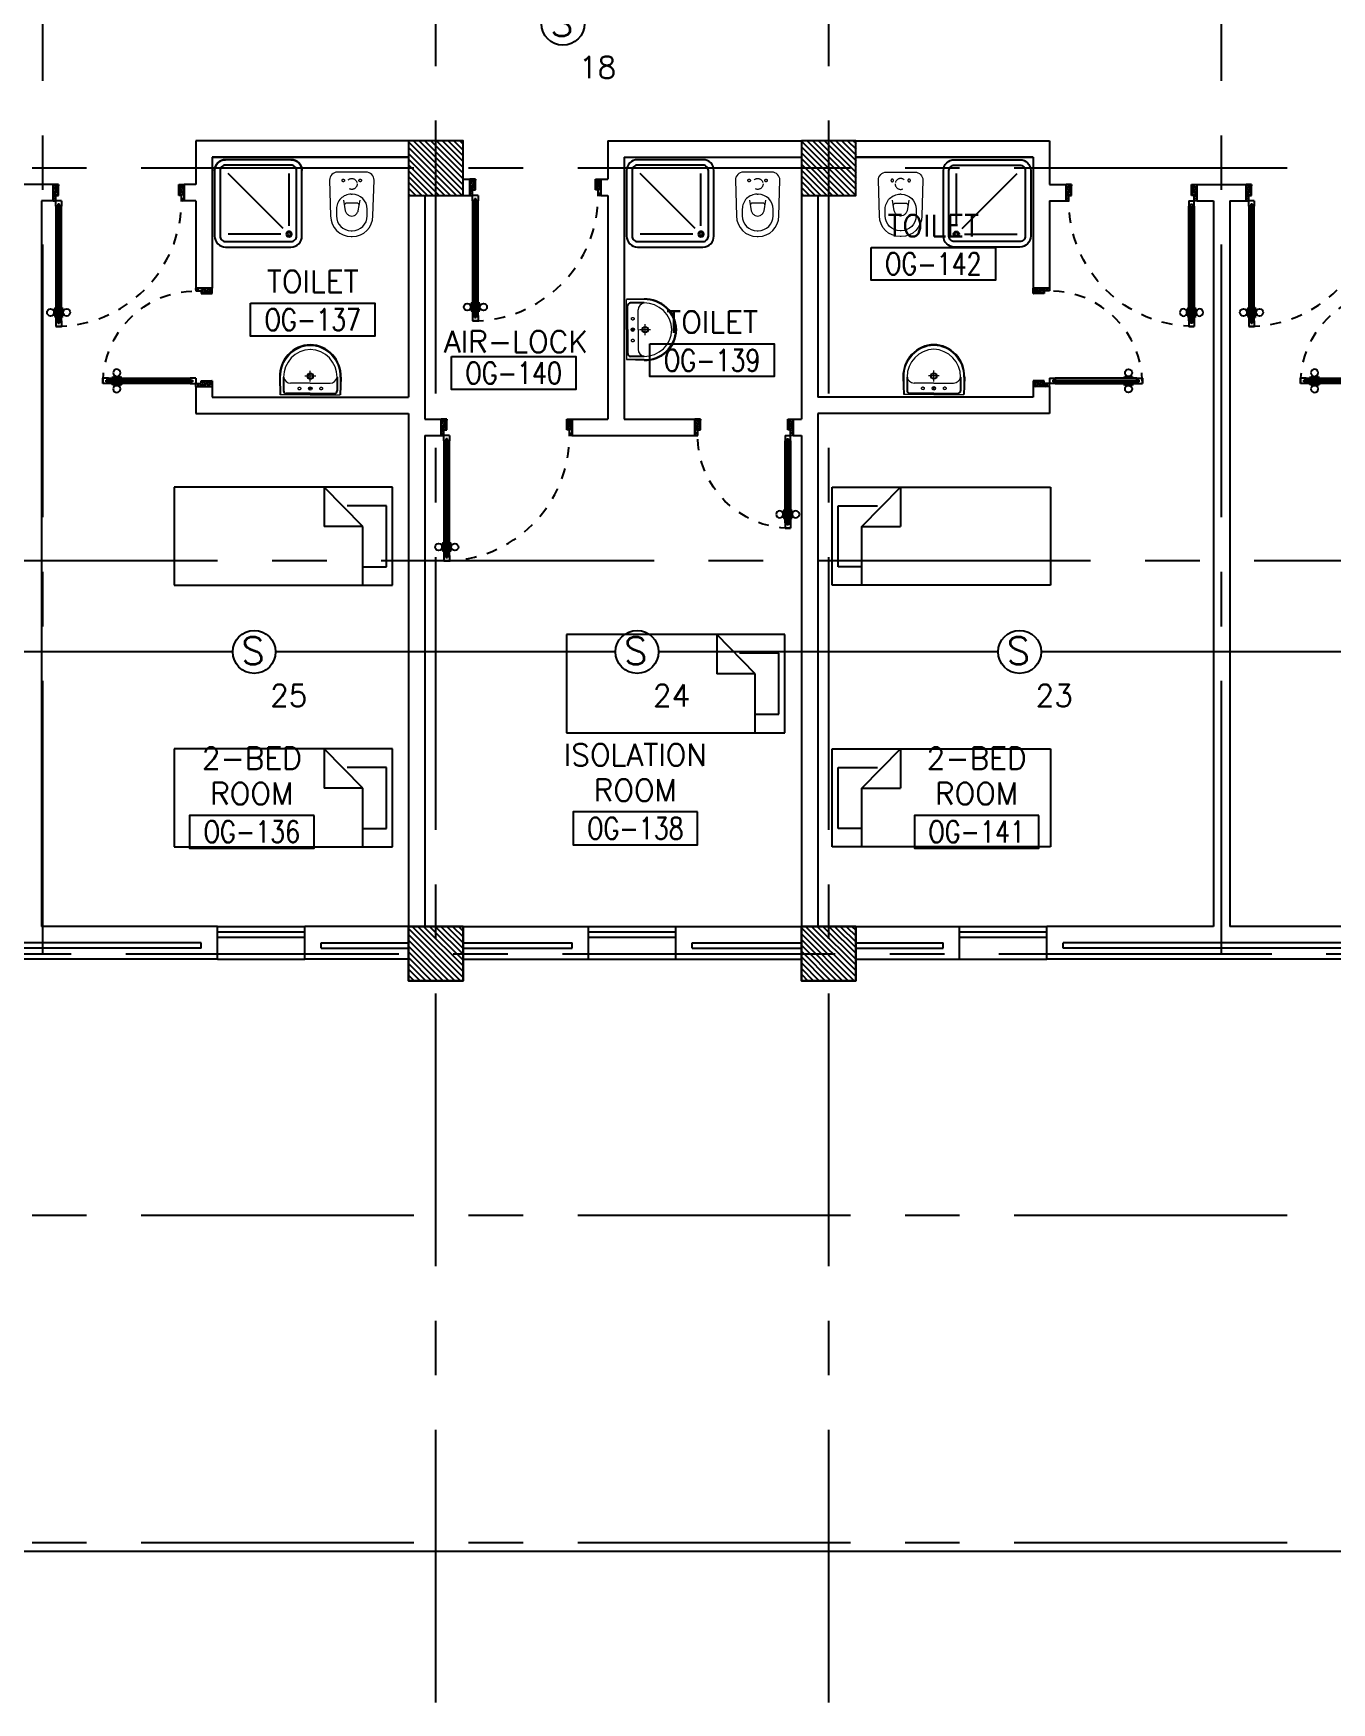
# Model space of a CAD drawing. Extents: x 0 to 93.9, y -1.5 to 78.
# Drawn here: x 61.69 to 73.59, y -1.46 to 13.84 of the extents above; entities that cross this region are included whole.
import ezdxf
from ezdxf.enums import TextEntityAlignment as Align

# ---------------------------------------------------------------- set-up
doc = ezdxf.new("R2010")
doc.units = 0
doc.header["$MEASUREMENT"] = 0
doc.header["$PDMODE"] = 34
for name, pattern in [('CENTERX2', [4, 2.5, -0.5, 0.5, -0.5]), ('DASHED', [0.75, 0.5, -0.25]), ('HIDDEN', [0.375, 0.25, -0.125]), ('HIDDEN2', [0.1875, 0.125, -0.0625])]:
    doc.linetypes.add(name, pattern=pattern)
doc.layers.get('0').update_dxf_attribs({"color": 11, "linetype": 'CONTINUOUS'})
doc.layers.get('DEFPOINTS').update_dxf_attribs({"color": 11, "linetype": 'CONTINUOUS'})
for name, color, linetype in [('AX-DIM', 11, 'CONTINUOUS'), ('AXES', 11, 'CENTERX2'), ('COL', 11, 'CONTINUOUS'), ('DOOR', 11, 'CONTINUOUS'), ('E-FIRE', 4, 'CONTINUOUS'), ('E-WIRE', 4, 'CONTINUOUS'), ('FIX', 11, 'CONTINUOUS'), ('FUR', 11, 'CONTINUOUS'), ('HAT', 11, 'CONTINUOUS'), ('INSUL', 11, 'CONTINUOUS'), ('RM-BOX', 11, 'CONTINUOUS'), ('RM-NAME', 11, 'CONTINUOUS'), ('RM-NO', 11, 'CONTINUOUS'), ('WALL', 11, 'CONTINUOUS'), ('WIN', 11, 'CONTINUOUS')]:
    doc.layers.add(name, color=color, linetype=linetype)
doc.styles.add('ROMANS', font='ROMANS.shx', dxfattribs={"width": 0.6})
doc.dimstyles.new('STANDARD in', dxfattribs={"dimtxt": 0.24, "dimasz": 0.1, "dimexe": 0.07, "dimexo": 0.05, "dimgap": 0.05, "dimtad": 1, "dimdec": 0, "dimlfac": 1000, "dimzin": 0, "dimdsep": 46, "dimtxsty": 'ROMANS', "dimblk": 'ARCHTICK', "dimcen": 0.05, "dimdle": 0.05, "dimclrd": 7, "dimclre": 7, "dimclrt": 2, "dimadec": 0, "dimazin": 0, "dimtfac": 1, "dimtdec": 0, "dimtmove": 2, "dimatfit": 3, "dimldrblk": 'ARCHTICK', "dimfxl": 0, "dimtolj": 1, "dimtzin": 0, "dimarcsym": 0})

# ---------------------------------------------------------------- blocks, each defined once
blk = doc.blocks.new('_ARCHTICK')
at = {"color": 0, "linetype": 'ByBlock', "const_width": 0.15}
blk.add_lwpolyline([(-0.5, -0.5), (0.5, 0.5)], dxfattribs=at)
blk = doc.blocks.new('*D161')
at = {"layer": 'AX-DIM', "color": 7, "lineweight": -2, "ltscale": 0.3}
for p, q in [((91.832, 5.15), (92.552, 5.15)), ((92.482, 5.2), (92.482, -0.125)), ((49.887, -0.075), (92.552, -0.075))]:
    blk.add_line(p, q, dxfattribs=at)
at = {"layer": 'DEFPOINTS', "color": 0, "ltscale": 0.3}
for p in [(91.782, 5.15), (49.837, -0.075), (92.482, -0.075)]:
    blk.add_point(p, dxfattribs=at)
at = {"layer": 'AX-DIM', "color": 7, "lineweight": -2, "ltscale": 0.3, "xscale": 0.1, "yscale": 0.1, "zscale": 0.1}
for p, rotation in [((92.482, 5.15), 90), ((92.482, -0.075), 270)]:
    blk.add_blockref('_ARCHTICK', p, dxfattribs=dict(at, rotation=rotation))
at = {"layer": 'AX-DIM', "color": 2, "ltscale": 0.3, "insert": (92.312, 2.538), "char_height": 0.24, "attachment_point": 5, "rotation": 90, "style": 'ROMANS'}
blk.add_mtext('\\A1;5225', dxfattribs=at)
blk = doc.blocks.new('*X49')
at = {"color": 0}
for p, q in [((235129, 169898), (235620, 170390)), ((235129, 169951), (235567, 170390)), ((235129, 170004), (235514, 170390)), ((235129, 170057), (235461, 170390)), ((235129, 170110), (235408, 170390)), ((235129, 170163), (235355, 170390)), ((235129, 170216), (235302, 170390)), ((235129, 170269), (235249, 170390)), ((235129, 170322), (235196, 170390)), ((235129, 170375), (235143, 170390)), ((235173, 169890), (235629, 170345)), ((235226, 169890), (235629, 170292)), ((235279, 169890), (235629, 170239)), ((235332, 169890), (235629, 170186)), ((235385, 169890), (235629, 170133)), ((235439, 169890), (235629, 170080)), ((235492, 169890), (235629, 170027)), ((235545, 169890), (235629, 169974)), ((235598, 169890), (235629, 169921))]:
    blk.add_line(p, q, dxfattribs=at)
blk = doc.blocks.new('COL50')
at = {"layer": 'COL'}
blk.add_lwpolyline([(-250, 250), (-250, -250), (250, -250), (250, 250)], close=True, dxfattribs=at)
blk = doc.blocks.new('*X46')
at = {"color": 0}
for p, q in [((235129, 177110), (235608, 177590)), ((235129, 177163), (235555, 177590)), ((235129, 177217), (235502, 177590)), ((235129, 177270), (235449, 177590)), ((235129, 177323), (235396, 177590)), ((235129, 177376), (235343, 177590)), ((235129, 177429), (235290, 177590)), ((235129, 177482), (235237, 177590)), ((235129, 177535), (235184, 177590)), ((235161, 177090), (235629, 177557)), ((235214, 177090), (235629, 177504)), ((235267, 177090), (235629, 177451)), ((235320, 177090), (235629, 177398)), ((235373, 177090), (235629, 177345)), ((235426, 177090), (235629, 177292)), ((235479, 177090), (235629, 177239)), ((235532, 177090), (235629, 177186)), ((235585, 177090), (235629, 177133))]:
    blk.add_line(p, q, dxfattribs=at)
blk = doc.blocks.new('*X50')
at = {"color": 0}
for p, q in [((238727, 169890), (239227, 170390)), ((238729, 169945), (239174, 170390)), ((238729, 169998), (239121, 170390)), ((238729, 170051), (239067, 170390)), ((238729, 170104), (239014, 170390)), ((238729, 170157), (238961, 170390)), ((238729, 170210), (238908, 170390)), ((238729, 170263), (238855, 170390)), ((238729, 170316), (238802, 170390)), ((238729, 170369), (238749, 170390)), ((238780, 169890), (239229, 170339)), ((238833, 169890), (239229, 170286)), ((238886, 169890), (239229, 170233)), ((238939, 169890), (239229, 170180)), ((238992, 169890), (239229, 170127)), ((239045, 169890), (239229, 170074)), ((239098, 169890), (239229, 170020)), ((239151, 169890), (239229, 169967)), ((239204, 169890), (239229, 169914))]:
    blk.add_line(p, q, dxfattribs=at)
blk = doc.blocks.new('*X45')
at = {"color": 0}
for p, q in [((238729, 177104), (239214, 177590)), ((238729, 177157), (239161, 177590)), ((238729, 177210), (239108, 177590)), ((238729, 177263), (239055, 177590)), ((238729, 177316), (239002, 177590)), ((238729, 177369), (238949, 177590)), ((238729, 177422), (238896, 177590)), ((238729, 177475), (238843, 177590)), ((238729, 177528), (238790, 177590)), ((238729, 177581), (238737, 177590)), ((238767, 177090), (239229, 177551)), ((238820, 177090), (239229, 177498)), ((238873, 177090), (239229, 177445)), ((238926, 177090), (239229, 177392)), ((238979, 177090), (239229, 177339)), ((239032, 177090), (239229, 177286)), ((239085, 177090), (239229, 177233)), ((239138, 177090), (239229, 177180)), ((239191, 177090), (239229, 177127))]:
    blk.add_line(p, q, dxfattribs=at)
blk = doc.blocks.new('DOOR100')
at = {"layer": 'DOOR', "color": 0, "linetype": 'ByBlock'}
for p, q in [((-25, 1300), (-75, 1300)), ((-75, 1300), (-25, 1300)), ((-75, 1250), (-75, 1300)), ((-58, 1250), (-75, 1250)), ((-42, 1270), (-58, 1270)), ((-58, 1250), (-58, 1270)), ((-42, 1250), (-42, 1270)), ((-25, 1250), (-42, 1250)), ((-25, 1250), (-25, 1300)), ((-82, 1205), (-91, 1205)), ((-91, 1205), (-91, 1140)), ((-82, 1140), (-91, 1140)), ((-75, 1218), (-82, 1218)), ((-82, 1128), (-82, 1218)), ((-82, 1205), (-82, 1140)), ((-75, 1128), (-82, 1128)), ((-25, 1218), (-18, 1218)), ((-25, 1128), (-18, 1128)), ((-18, 1128), (-18, 1218)), ((-18, 1205), (-9, 1205)), ((-18, 1205), (-18, 1140)), ((-18, 1140), (-9, 1140)), ((-9, 1205), (-9, 1140)), ((-75, 200), (-58, 200)), ((-75, 150), (-75, 200)), ((-58, 200), (-58, 180)), ((-58, 180), (-42, 180)), ((-42, 200), (-25, 200)), ((-42, 180), (-42, 200)), ((-25, 200), (-25, 150)), ((-1200, 0), (-1200, 150)), ((-1200, 150), (-1175, 150)), ((-1200, 150), (-1200, 0)), ((-1150, 0), (-1200, 0)), ((-1175, 150), (-1175, 100)), ((-1175, 100), (-1150, 100)), ((-1150, 100), (-1150, 0)), ((-75, 150), (-25, 150)), ((-50, 100), (-50, 0)), ((-25, 100), (-50, 100)), ((-50, 0), (0, 0)), ((0, 150), (-25, 150)), ((-25, 150), (-25, 100)), ((0, 150), (0, 0))]:
    blk.add_line(p, q, dxfattribs=at)
at = {"layer": 'DOOR', "linetype": 'ByBlock'}
for p, q in [((-75, 1250), (-75, 200)), ((-58, 200), (-58, 1250)), ((-42, 200), (-42, 1250)), ((-25, 200), (-25, 1250)), ((0, 0), (0, 150))]:
    blk.add_line(p, q, dxfattribs=at)
at = {"layer": 'DOOR', "color": 9, "linetype": 'ByBlock'}
for p, q in [((-1150, 0), (-1200, 114)), ((-1150, 0), (-1200, 40)), ((-1150, 0), (-1163, 100)), ((-50, 0), (0, 114)), ((-50, 0), (-37, 100)), ((-50, 0), (0, 40))]:
    blk.add_line(p, q, dxfattribs=at)
at = {"layer": 'DOOR', "color": 0, "linetype": 'ByBlock'}
for centre in [(-124, 1173), (24, 1173)]:
    blk.add_circle(centre, 32.4, dxfattribs=at)
at = {"layer": 'DOOR', "linetype": 'HIDDEN', "ltscale": 0.5}
blk.add_arc((-25, 150), 1150, 90, 180.0001, dxfattribs=at)
at = {"layer": 'DOOR', "color": 9, "linetype": 'ByBlock'}
for centre, radius, start, end in [((-1150, 0), 154, 103.7142, 108.8947), ((-1150, 0), 134, 100.72, 111.8402), ((-1150, 0), 94.4, 90, 121.9818), ((-1150, 0), 74.4, 90, 132.2236), ((-1150, 0), 54.4, 90, 156.7926), ((-1150, 0), 34.4, 90, 180), ((-1150, 0), 14.4, 90, 180), ((-50, 0), 94.4, 58.0182, 90), ((-50, 0), 74.4, 47.7764, 90), ((-50, 0), 54.4, 23.2074, 90), ((-50, 0), 34.4, 0, 90), ((-50, 0), 14.4, 0, 90), ((-50, 0), 134, 68.1598, 79.28), ((-50, 0), 114, 64.0838, 77.3774), ((-50, 0), 154, 71.1053, 76.2858)]:
    blk.add_arc(centre, radius, start, end, dxfattribs=at)
blk = doc.blocks.new('DOOR90')
at = {"layer": 'DOOR', "color": 0, "linetype": 'ByBlock'}
for p, q in [((-150, 0), (-150, -25)), ((-150, 0), (0, 0)), ((0, -50), (0, 0)), ((-1000, -25), (-1000, -75)), ((-1000, -75), (-1000, -25)), ((-950, -25), (-1000, -25)), ((-950, -75), (-1000, -75)), ((-970, -42), (-970, -58)), ((-950, -42), (-970, -42)), ((-950, -58), (-970, -58)), ((-950, -25), (-950, -42)), ((-950, -58), (-950, -75)), ((-918, -25), (-918, -18)), ((-828, -18), (-918, -18)), ((-918, -75), (-918, -82)), ((-828, -82), (-918, -82)), ((-905, -18), (-905, -9)), ((-905, -9), (-840, -9)), ((-905, -18), (-840, -18)), ((-905, -82), (-905, -91)), ((-905, -82), (-840, -82)), ((-905, -91), (-840, -91)), ((-840, -18), (-840, -9)), ((-840, -82), (-840, -91)), ((-828, -25), (-828, -18)), ((-828, -75), (-828, -82)), ((-200, -42), (-200, -25)), ((-200, -25), (-150, -25)), ((-180, -42), (-200, -42)), ((-200, -75), (-200, -58)), ((-200, -58), (-180, -58)), ((-150, -75), (-200, -75)), ((-180, -58), (-180, -42)), ((-150, -75), (-150, -25)), ((-150, -25), (-100, -25)), ((-100, -25), (-100, -50)), ((-100, -50), (0, -50)), ((-150, -900), (-150, -875)), ((-150, -875), (-100, -875)), ((0, -900), (-150, -900)), ((-150, -900), (0, -900)), ((-100, -850), (0, -850)), ((-100, -875), (-100, -850)), ((0, -850), (0, -900))]:
    blk.add_line(p, q, dxfattribs=at)
at = {"layer": 'DOOR', "color": 9, "linetype": 'ByBlock'}
for p, q in [((0, -50), (-114, 0)), ((0, -50), (-40, 0)), ((0, -50), (-100, -37)), ((0, -850), (-114, -900)), ((0, -850), (-100, -863)), ((0, -850), (-40, -900))]:
    blk.add_line(p, q, dxfattribs=at)
at = {"layer": 'DOOR', "linetype": 'ByBlock'}
for p, q in [((-200, -25), (-950, -25)), ((-200, -42), (-950, -42)), ((-200, -58), (-950, -58)), ((-950, -75), (-200, -75))]:
    blk.add_line(p, q, dxfattribs=at)
at = {"layer": 'DOOR', "color": 0, "linetype": 'ByBlock'}
for centre in [(-873, 24), (-873, -124)]:
    blk.add_circle(centre, 32.4, dxfattribs=at)
at = {"layer": 'DOOR', "color": 9, "linetype": 'ByBlock'}
for centre, radius, start, end in [((0, -50), 154, 161.1053, 166.2858), ((0, -50), 134, 158.1598, 169.28), ((0, -50), 94.4, 148.0182, 180), ((0, -50), 74.4, 137.7764, 180), ((0, -50), 114, 154.0838, 167.3774), ((0, -50), 54.4, 113.2074, 180), ((0, -50), 34.4, 90, 180), ((0, -50), 14.4, 90, 180), ((0, -850), 154, 193.7142, 198.8947), ((0, -850), 134, 190.72, 201.8402), ((0, -850), 94.4, 180, 211.9818), ((0, -850), 74.4, 180, 222.2236), ((0, -850), 54.4, 180, 246.7926), ((0, -850), 34.4, 180, 270), ((0, -850), 14.4, 180, 270)]:
    blk.add_arc(centre, radius, start, end, dxfattribs=at)
at = {"layer": 'DOOR', "linetype": 'HIDDEN', "ltscale": 0.5}
blk.add_arc((-150, -25), 850, 180, 270, dxfattribs=at)
blk = doc.blocks.new('RM1')
at = {"layer": 'RM-BOX'}
blk.add_lwpolyline([(570, -200), (-570, -200), (-570, -500), (570, -500)], close=True, dxfattribs=at)
at = {"layer": 'RM-NAME', "style": 'ROMANS'}
for tag, p in [('ROOMNAME1', (0, 324)), ('ROOMNAME2', (0, 0))]:
    blk.add_attdef(tag, text='', height=200, dxfattribs=at).set_placement(p, align=Align.MIDDLE)
at = {"layer": 'RM-NO', "style": 'ROMANS', "width": 0.8}
blk.add_attdef('ROOMNO', text='', height=200, dxfattribs=at).set_placement((0, -350), align=Align.MIDDLE)
blk = doc.blocks.new('LAV1')
at = {"layer": 'FIX', "linetype": 'ByBlock', "ltscale": 0.3}
for p, q in [((-280, 210), (-275, 50)), ((-245, 210), (-245, 85)), ((245, 210), (245, 85)), ((280, 210), (275, 50)), ((0, 60), (-220, 60)), ((0, 60), (220, 60))]:
    blk.add_line(p, q, dxfattribs=at)
at = {"layer": 'FIX', "linetype": 'Continuous', "lineweight": 20}
for p, q in [((-275, 210), (-275, 50)), ((0, 155), (-181, 155)), ((0, 155), (181, 155)), ((275, 210), (275, 50)), ((0, 50), (-275, 50)), ((0, 50), (-252, 50)), ((0, 50), (252, 50)), ((0, 50), (275, 50))]:
    blk.add_line(p, q, dxfattribs=at)
at = {"layer": 'FIX', "linetype": 'DASHED', "lineweight": 20, "ltscale": 0.05}
for p, q in [((50, 220), (-50, 220)), ((0, 170), (0, 270)), ((0, 170), (0, 270))]:
    blk.add_line(p, q, dxfattribs=at)
at = {"layer": 'FIX', "lineweight": 20}
for p, q in [((16, 107), (-15, 107)), ((0, 92), (0, 123))]:
    blk.add_line(p, q, dxfattribs=at)
for centre, radius in [((0, 220), 29.5), ((0, 220), 22.5), ((0, 107), 15.5)]:
    blk.add_circle(centre, radius, dxfattribs=at)
at = {"layer": 'FIX', "linetype": 'HIDDEN', "lineweight": 20, "ltscale": 0.05}
for centre in [(-100, 107), (100, 107)]:
    blk.add_circle(centre, 12.4, dxfattribs=at)
at = {"layer": 'FIX', "linetype": 'ByBlock', "ltscale": 0.3}
for centre, radius, start, end in [((7, 220), 287, 91.3776, 182.0064), ((-7, 220), 287, 357.9936, 88.6224), ((-220, 85), 24.9, 179.7021, 269.9486), ((220, 85), 24.9, 270.0514, 0.2979)]:
    blk.add_arc(centre, radius, start, end, dxfattribs=at)
at = {"layer": 'FIX', "linetype": 'Continuous', "lineweight": 20}
for centre, radius, start, end in [((8, 217), 283, 91.6988, 181.351), ((8, 212), 253, 91.7328, 180.4884), ((-8, 217), 283, 358.649, 88.3012), ((-8, 212), 253, 359.5116, 88.2672), ((-179, 222), 66.9, 190.2006, 268.0786), ((179, 222), 66.9, 271.9214, 349.7994)]:
    blk.add_arc(centre, radius, start, end, dxfattribs=at)
blk = doc.blocks.new('WC1')
at = {"layer": 'FIX', "lineweight": 20}
for p, q in [((-210, 204), (-538, 194)), ((-727, 5), (-727, -5)), ((-674, 5), (-674, -5)), ((-534, 24), (-540, 0)), ((-540, 0), (-534, -24)), ((-475, 141), (-538, 141)), ((-395, 76), (-490, 60)), ((-339, 5), (-339, -5)), ((-538, -141), (-475, -141)), ((-490, -60), (-395, -76)), ((-538, -194), (-210, -204))]:
    blk.add_line(p, q, dxfattribs=at)
at = {"layer": 'FIX', "linetype": 'Continuous', "lineweight": 20}
blk.add_line((-420, -47), (-420, 45), dxfattribs=at)
at = {"layer": 'FIX', "lineweight": 20}
blk.add_lwpolyline([(-213, -204), (-210, -204, 0.414214), (-137, -131), (-137, 0), (-137, 131, 0.414214), (-210, 204)], format="xyb", dxfattribs=at)
at = {"layer": 'FIX', "linetype": 'HIDDEN2', "lineweight": 20, "ltscale": 0.3}
blk.add_circle((-245, 0), 49.8, dxfattribs=at)
at = {"layer": 'FIX', "linetype": 'HIDDEN', "lineweight": 20, "ltscale": 0.05}
for centre in [(-213, 78), (-213, -77)]:
    blk.add_circle(centre, 11.6, dxfattribs=at)
at = {"layer": 'FIX', "lineweight": 20}
for centre, radius, start, end in [((-538, 5), 189, 90, 180), ((-538, 5), 136, 90, 180), ((-473, -7), 68.2, 128.9242, 152.8468), ((-464, -18), 82, 108.496, 128.9242), ((-475, 5), 136, 360, 90), ((-538, -5), 189, 180, 270), ((-538, -5), 136, 180, 270), ((-473, 7), 68.2, 207.1532, 231.0758), ((-464, 18), 82, 231.0758, 251.504), ((-475, -5), 136, 270, 0)]:
    blk.add_arc(centre, radius, start, end, dxfattribs=at)
at = {"layer": 'FIX', "linetype": 'Continuous', "lineweight": 20}
for centre, start, end in [((-443, 46), 357.6662, 91.6121), ((-442, -46), 268.3879, 2.3338)]:
    blk.add_arc(centre, 22.3, start, end, dxfattribs=at)
blk = doc.blocks.new('SHR1')
at = {"layer": 'FIX'}
for p, q in [((-196, 196), (-700, 700)), ((-143, 218), (-143, 700)), ((-218, 143), (-700, 143))]:
    blk.add_line(p, q, dxfattribs=at)
for points in [[(-825, 125), (-825, 725, -0.414214), (-725, 825), (-125, 825, -0.414214), (-25, 725), (-25, 125, -0.414214), (-125, 25), (-725, 25, -0.414214)], [(-775, 125), (-775, 725, -0.414214), (-725, 775), (-125, 775, -0.414214), (-75, 725), (-75, 125, -0.414214), (-125, 75), (-725, 75, -0.414214)]]:
    blk.add_lwpolyline(points, format="xyb", close=True, dxfattribs=at)
for radius in [25, 15]:
    blk.add_circle((-143, 143), radius, dxfattribs=at)
blk = doc.blocks.new('S')
at = {"layer": 'E-FIRE'}
blk.add_circle((0, 0), 197, dxfattribs=at)
at = {"layer": 'E-FIRE', "color": 3, "style": 'ROMANS'}
blk.add_text('S', height=250, dxfattribs=at).set_placement((-119, -115))

msp = doc.modelspace()

# ---------------------------------------------------------------- linework, layer by layer
at = {"layer": 'AXES'}
for p, q in [((65.3824, -1.4643), (65.3824, 77.3484)), ((68.9824, -1.4643), (68.9824, 77.3484)), ((61.7824, 5.4), (61.7824, 64.22)), ((72.5824, 5.4), (72.5824, 64.22)), ((93.1824, 12.6), (41.0924, 12.6)), ((83.3824, 9), (41.0924, 9)), ((22.5424, 5.4), (93.1824, 5.4)), ((93.1824, 3), (41.0924, 3)), ((93.1824, 0), (41.0924, 0))]:
    msp.add_line(p, q, dxfattribs=at)
at = {"layer": 'COL'}
for points in [[(65.6324, 5.65), (65.6324, 5.15), (65.1324, 5.15), (65.1324, 5.65)], [(69.2324, 5.65), (69.2324, 5.15), (68.7324, 5.15), (68.7324, 5.65)]]:
    msp.add_lwpolyline(points, close=True, dxfattribs=at)
at = {"layer": 'E-WIRE', "color": 4, "linetype": 'ByBlock'}
for p, q in [((63.5208, 8.1659), (60.1045, 8.1659)), ((67.0293, 8.1659), (63.915, 8.1659)), ((70.5354, 8.1659), (67.4235, 8.1659)), ((74.226, 8.1659), (70.9296, 8.1659))]:
    msp.add_line(p, q, dxfattribs=at)
at = {"layer": 'FIX'}
msp.add_line((64.0554, 12.677), (63.4554, 12.677), dxfattribs=at)
at = {"layer": 'FIX', "extrusion": (0, 0, -1)}
for centre, major_axis, start_param, end_param in [((63.4554, 12.577), (0.0707, 0.0707), 3.9269908, 5.4977871), ((64.0554, 12.577), (-0.0707, 0.0707), 0.7853982, 2.3561945)]:
    msp.add_ellipse(centre, major_axis=major_axis, ratio=1, start_param=start_param, end_param=end_param, dxfattribs=at)
at = {"layer": 'FUR'}
for p, q in [((64.9848, 9.6769), (62.9848, 9.6769)), ((62.9848, 9.6769), (62.9848, 8.7769)), ((64.3597, 9.6769), (64.3597, 9.3157)), ((64.7131, 9.3157), (64.3597, 9.6769)), ((64.9848, 8.7769), (64.9848, 9.6769)), ((69.0144, 9.6769), (71.0144, 9.6769)), ((69.0144, 8.7769), (69.0144, 9.6769)), ((69.286, 9.3157), (69.6395, 9.6769)), ((69.6395, 9.6769), (69.6395, 9.3157)), ((71.0144, 9.6769), (71.0144, 8.7769)), ((64.9293, 9.5047), (64.5696, 9.5047)), ((64.9293, 8.9468), (64.9293, 9.5047)), ((69.0699, 9.5047), (69.4296, 9.5047)), ((69.0699, 8.9468), (69.0699, 9.5047)), ((64.7131, 9.3157), (64.3597, 9.3157)), ((64.7131, 8.7769), (64.7131, 9.3157)), ((69.286, 9.3157), (69.6395, 9.3157)), ((69.286, 8.7769), (69.286, 9.3157)), ((64.7131, 8.9468), (64.9293, 8.9468)), ((69.286, 8.9468), (69.0699, 8.9468)), ((62.9848, 8.7769), (64.9848, 8.7769)), ((71.0144, 8.7769), (69.0144, 8.7769)), ((68.5813, 8.3253), (66.5813, 8.3253)), ((66.5813, 8.3253), (66.5813, 7.4253)), ((67.9562, 8.3253), (67.9562, 7.9641)), ((68.3097, 7.9641), (67.9562, 8.3253)), ((68.5813, 7.4253), (68.5813, 8.3253)), ((68.5258, 8.1531), (68.1661, 8.1531)), ((68.5258, 7.5952), (68.5258, 8.1531)), ((68.3097, 7.9641), (67.9562, 7.9641)), ((68.3097, 7.4253), (68.3097, 7.9641)), ((68.3097, 7.5952), (68.5258, 7.5952)), ((66.5813, 7.4253), (68.5813, 7.4253)), ((64.9848, 7.278), (62.9848, 7.278)), ((62.9848, 7.278), (62.9848, 6.378)), ((64.3597, 7.278), (64.3597, 6.9169)), ((64.7131, 6.9169), (64.3597, 7.278)), ((64.9848, 6.378), (64.9848, 7.278)), ((69.0144, 7.278), (71.0144, 7.278)), ((69.0144, 6.378), (69.0144, 7.278)), ((69.286, 6.9169), (69.6395, 7.278)), ((69.6395, 7.278), (69.6395, 6.9169)), ((71.0144, 7.278), (71.0144, 6.378)), ((64.9293, 7.1059), (64.5696, 7.1059)), ((64.9293, 6.5479), (64.9293, 7.1059)), ((69.0699, 7.1059), (69.4296, 7.1059)), ((69.0699, 6.5479), (69.0699, 7.1059)), ((64.7131, 6.9169), (64.3597, 6.9169)), ((64.7131, 6.378), (64.7131, 6.9169)), ((69.286, 6.9169), (69.6395, 6.9169)), ((69.286, 6.378), (69.286, 6.9169)), ((64.7131, 6.5479), (64.9293, 6.5479)), ((69.286, 6.5479), (69.0699, 6.5479)), ((62.9848, 6.378), (64.9848, 6.378)), ((71.0144, 6.378), (69.0144, 6.378))]:
    msp.add_line(p, q, dxfattribs=at)
at = {"layer": 'INSUL'}
for p, q in [((63.2324, 5.5), (60.3324, 5.5)), ((63.2324, 5.45), (60.3324, 5.45)), ((63.2324, 5.45), (63.2324, 5.5)), ((64.3324, 5.5), (65.1324, 5.5)), ((64.3324, 5.45), (64.3324, 5.5)), ((64.3324, 5.45), (65.1324, 5.45)), ((65.6324, 5.5), (66.6324, 5.5)), ((65.6324, 5.45), (66.6324, 5.45)), ((66.6324, 5.45), (66.6324, 5.5)), ((67.7324, 5.5), (68.7324, 5.5)), ((67.7324, 5.45), (67.7324, 5.5)), ((67.7324, 5.45), (68.7324, 5.45)), ((69.2324, 5.5), (70.0324, 5.5)), ((69.2324, 5.45), (70.0324, 5.45)), ((70.0324, 5.45), (70.0324, 5.5)), ((71.1324, 5.45), (71.1324, 5.5)), ((74.0324, 5.5), (71.1324, 5.5)), ((74.0324, 5.45), (71.1324, 5.45))]:
    msp.add_line(p, q, dxfattribs=at)
at = {"layer": 'RM-NAME'}
for p, q in [((61.8761, 12.45), (61.8761, 12.3)), ((63.0761, 12.45), (63.0761, 12.3)), ((65.6949, 12.5), (65.6949, 12.35)), ((66.8949, 12.5), (66.8949, 12.35)), ((71.1574, 12.45), (71.1574, 12.3)), ((72.3574, 12.45), (72.3574, 12.3)), ((72.8074, 12.45), (72.8074, 12.3)), ((65.4324, 10.3), (65.4324, 10.15)), ((66.6324, 10.3), (66.6324, 10.15))]:
    msp.add_line(p, q, dxfattribs=at)
at = {"layer": 'WALL', "linetype": 'ByBlock'}
for p, q in [((65.1324, 12.85), (63.1824, 12.85)), ((65.1324, 12.7), (63.3324, 12.7)), ((63.3324, 12.7), (65.1324, 12.7)), ((66.9574, 12.85), (68.7304, 12.85)), ((67.1074, 12.7), (68.7304, 12.7)), ((69.2324, 12.85), (71.0074, 12.85)), ((69.2324, 12.85), (71.0074, 12.85)), ((69.2324, 12.7), (70.8574, 12.7)), ((70.8574, 12.7), (69.2324, 12.7)), ((61.8761, 12.45), (61.5136, 12.45)), ((63.1824, 12.45), (63.0761, 12.45)), ((65.6324, 12.5), (65.6949, 12.5)), ((66.8949, 12.5), (66.9574, 12.5)), ((71.0074, 12.45), (71.1574, 12.45)), ((61.8761, 12.3), (61.7699, 12.3)), ((63.1824, 12.3), (63.0761, 12.3)), ((65.6324, 12.35), (65.6949, 12.35)), ((66.8949, 12.35), (66.9574, 12.35)), ((71.0074, 12.3), (71.1574, 12.3)), ((72.3574, 12.3), (72.5074, 12.3)), ((65.2824, 10.3), (65.4324, 10.3)), ((66.6324, 10.3), (66.9574, 10.3)), ((67.1074, 10.3), (67.7574, 10.3)), ((68.6574, 10.3), (68.7324, 10.3)), ((65.2824, 10.15), (65.4324, 10.15)), ((66.6324, 10.15), (67.7574, 10.15)), ((68.6574, 10.15), (68.7324, 10.15))]:
    msp.add_line(p, q, dxfattribs=at)
at = {"layer": 'WALL'}
for p, q in [((63.1824, 12.85), (63.1824, 12.45)), ((63.3324, 12.7), (63.3324, 11.5)), ((66.9574, 12.85), (66.9574, 12.5)), ((67.1074, 12.7), (67.1074, 10.3)), ((70.8574, 12.7), (70.8574, 11.5)), ((71.0074, 12.85), (71.0074, 12.45)), ((72.3574, 12.45), (72.8074, 12.45)), ((61.7699, 12.3), (61.7699, 5.65)), ((63.1824, 12.3), (63.1824, 11.5)), ((65.1324, 12.35), (65.1324, 10.5)), ((65.2824, 12.35), (65.2824, 10.3)), ((66.9574, 12.35), (66.9574, 10.3)), ((68.7324, 12.35), (68.7324, 10.3)), ((68.8824, 12.35), (68.8824, 10.5)), ((71.0074, 12.3), (71.0074, 11.5)), ((72.5074, 12.3), (72.5074, 5.65)), ((72.6574, 12.3), (72.6574, 5.65)), ((72.6574, 12.3), (72.8074, 12.3)), ((63.1824, 11.5), (63.3324, 11.5)), ((71.0074, 11.5), (70.8574, 11.5)), ((63.1824, 10.6), (63.3324, 10.6)), ((63.1824, 10.6), (63.1824, 10.35)), ((63.3324, 10.6), (63.3324, 10.5)), ((71.0074, 10.6), (70.8574, 10.6)), ((70.8574, 10.6), (70.8574, 10.5)), ((71.0074, 10.6), (71.0074, 10.35)), ((63.3324, 10.5), (65.1324, 10.5)), ((70.8574, 10.5), (68.8824, 10.5)), ((63.1824, 10.35), (65.1324, 10.35)), ((65.1324, 10.35), (65.1324, 5.65)), ((67.7574, 10.3), (67.7574, 10.15)), ((68.6574, 10.3), (68.6574, 10.15)), ((71.0074, 10.35), (68.8824, 10.35)), ((68.8824, 10.35), (68.8824, 5.65)), ((65.2824, 10.15), (65.2824, 5.65)), ((68.7324, 10.15), (68.7324, 5.65)), ((63.3824, 5.65), (61.7699, 5.65)), ((63.3824, 5.35), (63.3824, 5.65)), ((64.1824, 5.35), (64.1824, 5.65)), ((65.1324, 5.65), (64.1824, 5.65)), ((65.6324, 5.65), (66.7824, 5.65)), ((66.7824, 5.35), (66.7824, 5.65)), ((67.5824, 5.35), (67.5824, 5.65)), ((67.5824, 5.65), (68.7324, 5.65)), ((69.2324, 5.65), (70.1824, 5.65)), ((70.1824, 5.35), (70.1824, 5.65)), ((70.9824, 5.35), (70.9824, 5.65)), ((72.5074, 5.65), (70.9824, 5.65)), ((74.1824, 5.65), (72.6574, 5.65)), ((63.3824, 5.35), (60.1824, 5.35)), ((65.1324, 5.35), (64.1824, 5.35)), ((65.6324, 5.35), (66.7824, 5.35)), ((67.5824, 5.35), (68.7324, 5.35)), ((69.2324, 5.35), (70.1824, 5.35)), ((74.1824, 5.35), (70.9824, 5.35))]:
    msp.add_line(p, q, dxfattribs=at)
at = {"layer": 'WALL', "linetype": 'ByBlock', "ltscale": 0.3}
for points in [[(65.1324, 12.35), (65.6324, 12.35), (65.6324, 12.85), (65.1324, 12.85)], [(68.7324, 12.35), (69.2324, 12.35), (69.2324, 12.85), (68.7324, 12.85)], [(65.1324, 5.15), (65.6324, 5.15), (65.6324, 5.65), (65.1324, 5.65)], [(68.7324, 5.15), (69.2324, 5.15), (69.2324, 5.65), (68.7324, 5.65)]]:
    msp.add_lwpolyline(points, close=True, dxfattribs=at)
at = {"layer": 'WIN'}
for p, q in [((63.3824, 5.65), (64.1824, 5.65)), ((63.3824, 5.6), (64.1824, 5.6)), ((63.3824, 5.55), (64.1824, 5.55)), ((66.7824, 5.65), (67.5824, 5.65)), ((66.7824, 5.6), (67.5824, 5.6)), ((66.7824, 5.55), (67.5824, 5.55)), ((70.1824, 5.65), (70.9824, 5.65)), ((70.1824, 5.6), (70.9824, 5.6)), ((70.1824, 5.55), (70.9824, 5.55)), ((63.3824, 5.35), (64.1824, 5.35)), ((66.7824, 5.35), (67.5824, 5.35)), ((70.1824, 5.35), (70.9824, 5.35))]:
    msp.add_line(p, q, dxfattribs=at)

# ---------------------------------------------------------------- block references
at = {"layer": 'COL', "xscale": 0.001, "yscale": 0.001, "zscale": 0.001, "rotation": 180}
for p in [(65.3824, 12.6), (68.9824, 12.6)]:
    msp.add_blockref('COL50', p, dxfattribs=at)
at = {"layer": 'DOOR', "color": 0, "linetype": 'ByBlock', "yscale": 0.001, "zscale": 0.001}
for name, p, xscale, rotation in [('DOOR100', (61.8761, 12.45), 0.001, 180), ('DOOR100', (65.6949, 12.5), 0.001, 180), ('DOOR100', (72.3574, 12.45), -0.001, 180), ('DOOR100', (72.8074, 12.45), 0.001, 180), ('DOOR90', (63.3324, 10.6), -0.001, 180), ('DOOR90', (70.8574, 10.6), 0.001, 180), ('DOOR90', (74.3074, 10.6), -0.001, 180), ('DOOR100', (65.4324, 10.3), 0.001, 180), ('DOOR90', (68.6574, 10.3), -0.001, 270)]:
    msp.add_blockref(name, p, dxfattribs=dict(at, xscale=xscale, rotation=rotation))
at = {"layer": 'E-FIRE', "color": 4, "xscale": 0.0009999999892897904, "yscale": 0.0009999999892897904, "zscale": 0.001}
for p in [(66.5475, 13.9242), (63.7179, 8.1659), (67.2264, 8.1659), (70.7325, 8.1659)]:
    msp.add_blockref('S', p, dxfattribs=at)
at = {"layer": 'FIX', "yscale": 0.001, "zscale": 0.001}
for name, p, xscale, rotation in [('SHR1', (64.1804, 11.852), -0.001, 90), ('WC1', (64.6124, 12.7), 0.001, 90), ('SHR1', (67.9554, 11.852), -0.001, 90), ('WC1', (68.3316, 12.7), 0.001, 90), ('WC1', (69.6419, 12.7), -0.001, 270), ('SHR1', (70.0094, 11.852), 0.001, 270)]:
    msp.add_blockref(name, p, dxfattribs=dict(at, xscale=xscale, rotation=rotation))
at = {"layer": 'FIX', "linetype": 'ByBlock', "ltscale": 0.3, "xscale": 0.001, "yscale": 0.001, "zscale": 0.001, "rotation": 270}
msp.add_blockref('LAV1', (67.0804, 11.1196), dxfattribs=at)
at = {"layer": 'FIX', "linetype": 'ByBlock', "ltscale": 0.3, "xscale": 0.001, "yscale": 0.001, "zscale": 0.001}
for p in [(64.2324, 10.473), (69.9459, 10.475)]:
    msp.add_blockref('LAV1', p, dxfattribs=at)
at = {"layer": 'HAT', "xscale": -0.001, "yscale": 0.001, "zscale": 0.001, "rotation": 180}
for name in ['*X49', '*X50', '*X46', '*X45']:
    msp.add_blockref(name, (-169.9962, 182.7397), dxfattribs=at)
at = {"layer": 'RM-NAME'}
ref = msp.add_blockref('RM1', (69.9414, 12.0734), dxfattribs=dict(at, xscale=-0.001, yscale=0.001, zscale=0.001))
ref.add_attrib('ROOMNO', 'OG-142', dxfattribs={"layer": 'RM-NO', "height": 0.2, "style": 'ROMANS', "width": 0.8}).set_placement((69.9414, 11.7234), align=Align.MIDDLE)
ref.add_attrib('ROOMNAME2', 'TOILET', dxfattribs={"height": 0.2, "style": 'ROMANS'}).set_placement((69.9414, 12.0734), align=Align.MIDDLE)
ref = msp.add_blockref('RM1', (64.255, 11.5612), dxfattribs=dict(at, xscale=-0.001, yscale=0.001, zscale=0.001))
ref.add_attrib('ROOMNO', 'OG-137', dxfattribs={"layer": 'RM-NO', "height": 0.2, "style": 'ROMANS', "width": 0.8}).set_placement((64.255, 11.2112), align=Align.MIDDLE)
ref.add_attrib('ROOMNAME2', 'TOILET', dxfattribs={"height": 0.2, "style": 'ROMANS'}).set_placement((64.255, 11.5612), align=Align.MIDDLE)
ref = msp.add_blockref('RM1', (67.9142, 11.1892), dxfattribs=dict(at, xscale=-0.001, yscale=0.001, zscale=0.001))
ref.add_attrib('ROOMNO', 'OG-139', dxfattribs={"layer": 'RM-NO', "height": 0.2, "style": 'ROMANS', "width": 0.8}).set_placement((67.9142, 10.8392), align=Align.MIDDLE)
ref.add_attrib('ROOMNAME2', 'TOILET', dxfattribs={"height": 0.2, "style": 'ROMANS'}).set_placement((67.9142, 11.1892), align=Align.MIDDLE)
ref = msp.add_blockref('RM1', (66.0959, 11.0725), dxfattribs=dict(at, xscale=-0.001, yscale=0.001, zscale=0.001))
ref.add_attrib('ROOMNO', 'OG-140', dxfattribs={"layer": 'RM-NO', "height": 0.2, "style": 'ROMANS', "width": 0.8}).set_placement((66.0959, 10.7225), align=Align.MIDDLE)
ref.add_attrib('ROOMNAME2', 'AIR-LOCK', dxfattribs={"height": 0.2, "style": 'ROMANS'}).set_placement((66.1167, 11.0101), align=Align.MIDDLE)
at = {"layer": 'RM-NAME', "xscale": 0.001, "yscale": 0.001, "zscale": 0.001}
for p, values in [((63.6965, 6.8677), {'ROOMNO': 'OG-136', 'ROOMNAME2': 'ROOM', 'ROOMNAME1': '2-BED'}), ((67.2111, 6.8988), {'ROOMNO': 'OG-138', 'ROOMNAME2': 'ROOM', 'ROOMNAME1': 'ISOLATION'}), ((70.338, 6.8677), {'ROOMNO': 'OG-141', 'ROOMNAME2': 'ROOM', 'ROOMNAME1': '2-BED'})]:
    msp.add_blockref('RM1', p, dxfattribs=at).add_auto_attribs(values)

# ---------------------------------------------------------------- texts
at = {"layer": 'E-FIRE', "color": 4, "style": 'ROMANS'}
for s, p in [('18', (66.6931, 13.4244)), ('25', (63.8634, 7.6662)), ('24', (67.3719, 7.6662)), ('23', (70.878, 7.6662))]:
    msp.add_text(s, height=0.2, dxfattribs=at).set_placement(p)

# ---------------------------------------------------------------- dimensions: what is measured, and where the dimension line sits
at = {"layer": 'AX-DIM'}
dim = msp.add_linear_dim(base=(92.4824, -0.075), p1=(91.7824, 5.15), p2=(49.8374, -0.075), angle=270, dimstyle='STANDARD in', dxfattribs=at)
dim.commit()
dim.dimension.update_dxf_attribs({"geometry": '*D161', "text_midpoint": (92.3124, 2.5375)})

doc.saveas('drawing.dxf')
